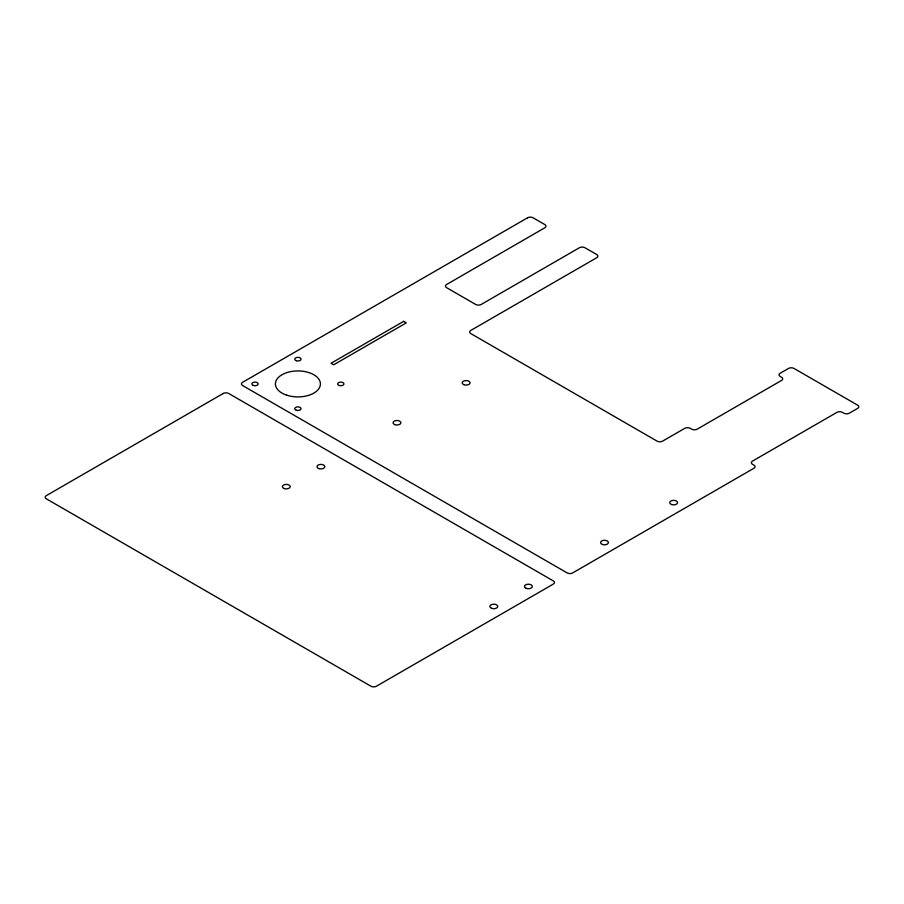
<?xml version="1.0" encoding="UTF-8"?>
<svg xmlns="http://www.w3.org/2000/svg" width="904" height="904" viewBox="0 0 904 904"><rect width="100%" height="100%" fill="white"/><g stroke="black" fill="none" stroke-linecap="round" stroke-linejoin="round"><path stroke-width="1.36" d="M223.209 393.5L46.341 495.618A3.91 2.26 0 0 0 46.341 498.816L370.922 686.204A3.91 2.26 0 0 0 376.448 686.204L553.316 584.086A3.91 2.26 0 0 0 553.316 580.899L228.746 393.5A3.91 2.26 0 0 0 223.209 393.5M527.552 217.796L242.577 382.324A3.91 2.26 0 0 0 242.577 385.522L567.147 572.91A3.91 2.26 0 0 0 572.684 572.91L753.902 468.283A3.91 2.26 0 0 0 753.902 465.085L752.524 464.294A3.91 2.26 0 0 1 752.524 461.096L836.912 412.371A3.91 2.26 0 0 1 842.438 412.371L843.827 413.173A3.91 2.26 0 0 0 849.353 413.173L857.659 408.382A3.91 2.26 0 0 0 857.659 405.184L794.017 368.448A3.91 2.26 0 0 0 788.491 368.448L780.186 373.239A3.91 2.26 0 0 0 780.186 376.437L781.576 377.239A3.91 2.26 0 0 1 781.576 380.426L697.187 429.151A3.91 2.26 0 0 1 691.65 429.151L690.272 428.349A3.91 2.26 0 0 0 684.735 428.349L662.598 441.129A3.91 2.26 0 0 1 657.072 441.129L470.826 333.599A3.91 2.26 0 0 1 470.826 330.412L596.719 257.73A3.91 2.26 0 0 0 596.719 254.532L584.956 247.741A3.91 2.26 0 0 0 579.419 247.741L481.21 304.456A3.91 2.26 0 0 1 475.673 304.456L446.621 287.675A3.91 2.26 0 0 1 446.621 284.489L544.841 227.774A3.91 2.26 0 0 0 544.841 224.587L533.077 217.796A3.91 2.26 0 0 0 527.552 217.796M403.659 321.349L331.033 363.272L333.666 364.798L406.291 322.864L403.659 321.349M296.342 360.73A3.13 1.808 0 0 0 301.043 359.159A3.13 1.808 0 0 0 296.342 357.6A3.13 1.808 0 0 0 296.342 360.73M339.226 385.488A3.13 1.808 0 0 0 343.927 383.917A3.13 1.808 0 0 0 339.226 382.358A3.13 1.808 0 0 0 339.226 385.488M253.278 385.42A3.13 1.808 0 0 0 258.148 384.053A3.13 1.808 0 0 0 253.662 382.29A3.13 1.808 0 0 0 253.278 385.42M296.342 410.246A3.13 1.808 0 0 0 301.043 408.676A3.13 1.808 0 0 0 296.342 407.116A3.13 1.808 0 0 0 296.342 410.246M286.658 395.172A22.498 12.984 0 0 0 320.411 383.917A22.498 12.984 0 0 0 286.658 372.674A22.498 12.984 0 0 0 286.658 395.172M395.014 424.699A3.91 2.26 0 0 0 400.89 422.744A3.91 2.26 0 0 0 395.014 420.789A3.91 2.26 0 0 0 395.014 424.699M602.516 544.502A3.91 2.26 0 0 0 608.392 542.547A3.91 2.26 0 0 0 602.516 540.592A3.91 2.26 0 0 0 602.516 544.502M671.683 504.568A3.91 2.26 0 0 0 677.559 502.613A3.91 2.26 0 0 0 671.683 500.658A3.91 2.26 0 0 0 671.683 504.568M463.944 384.686A3.91 2.26 0 0 0 470.046 382.968A3.91 2.26 0 0 0 464.43 380.776A3.91 2.26 0 0 0 463.944 384.686M318.931 468.622A3.91 2.26 0 0 0 324.807 466.667A3.91 2.26 0 0 0 318.931 464.712A3.91 2.26 0 0 0 318.931 468.622M526.196 588.346A3.91 2.26 0 0 0 532.298 586.628A3.91 2.26 0 0 0 526.682 584.436A3.91 2.26 0 0 0 526.196 588.346M491.618 608.313A3.91 2.26 0 0 0 497.708 606.595A3.91 2.26 0 0 0 492.104 604.403A3.91 2.26 0 0 0 491.618 608.313M284.353 488.589A3.91 2.26 0 0 0 290.218 486.634A3.91 2.26 0 0 0 284.353 484.68A3.91 2.26 0 0 0 284.353 488.589"/></g></svg>
